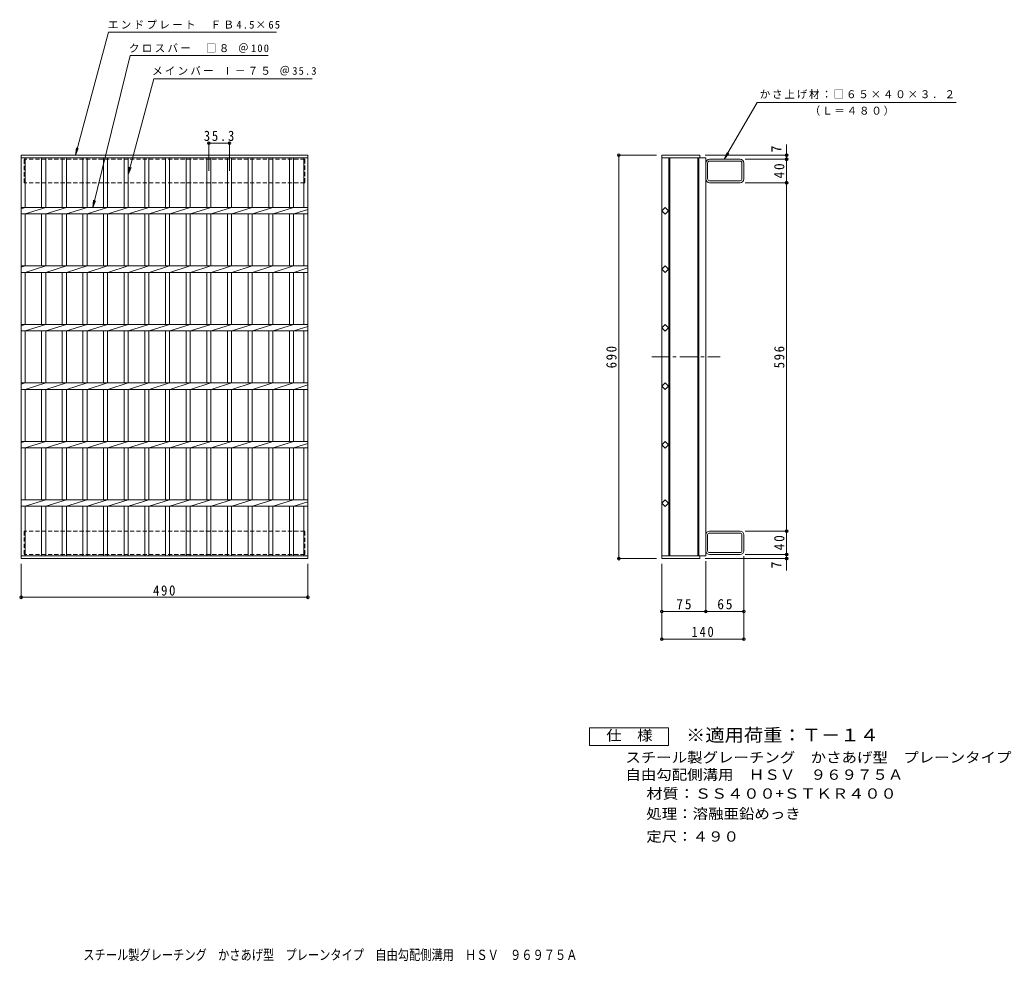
# Model space of a CAD drawing. Units: millimetres, scale not verified. Extents: x -684 to 1012, y -823 to 787.
import ezdxf
from ezdxf.enums import TextEntityAlignment as Align

# ---------------------------------------------------------------- set-up
doc = ezdxf.new("R2010")
doc.units = ezdxf.units.MM
doc.header["$LTSCALE"] = 6
doc.header["$PDMODE"] = 32
doc.header["$PDSIZE"] = 4.8
doc.linetypes.add('CHAIN1', pattern=[8, 5, -1, 1, -1])
doc.linetypes.add('DASHED1', pattern=[1.8, 1.2, -0.6])
for name, color, linetype, lineweight in [('B-1_ピット', 2, 'Continuous', 9), ('B-2_蓋', 3, 'Continuous', 9), ('B-4_寸法', 7, 'Continuous', 9), ('F-4_F-4ﾚｲﾔ', 2, 'Continuous', 9)]:
    doc.layers.add(name, color=color, linetype=linetype, lineweight=lineweight)
doc.layers.add('F-5_F-5ﾚｲﾔ', color=3, linetype='Continuous')
doc.styles.add('ＭＳ ゴシック', font='')
doc.styles.get('ＭＳ ゴシック').set_extended_font_data('MS Gothic')

msp = doc.modelspace()

# ---------------------------------------------------------------- linework, layer by layer
at = {"layer": 'B-1_ピット', "linetype": 'DASHED1'}
for p, q in [((-676.329, 508.099), (-676.329, 548.099)), ((-196.33, 548.099), (-676.329, 548.099)), ((-676.329, -87.902), (-676.329, -127.902)), ((-196.33, -127.902), (-676.329, -127.902))]:
    msp.add_line(p, q, dxfattribs=at)
at = {"layer": 'B-1_ピット'}
for p, q in [((547.924, 548.099), (495.724, 548.099)), ((547.924, 544.899), (495.724, 544.899)), ((489.324, 514.499), (489.324, 541.699)), ((492.524, 514.499), (492.524, 541.699)), ((551.124, 514.499), (551.124, 541.699)), ((554.324, 514.499), (554.324, 541.699)), ((495.724, 511.299), (547.924, 511.299)), ((547.924, 508.099), (495.724, 508.099)), ((489.324, -94.302), (489.324, -121.502)), ((492.524, -94.302), (492.524, -121.502)), ((547.924, -87.902), (495.724, -87.902)), ((495.724, -91.102), (547.924, -91.102)), ((551.124, -94.302), (551.124, -121.502)), ((554.324, -94.302), (554.324, -121.502)), ((547.924, -124.702), (495.724, -124.702)), ((547.924, -127.902), (495.724, -127.902))]:
    msp.add_line(p, q, dxfattribs=at)
at = {"layer": 'B-1_ピット', "linetype": 'DASHED1'}
for points in [[(-196.33, 548.099), (-196.33, 508.099), (-676.329, 508.099)], [(-196.33, -127.902), (-196.33, -87.902), (-676.329, -87.902)]]:
    msp.add_lwpolyline(points, dxfattribs=at)
at = {"layer": 'B-1_ピット'}
for centre, radius, start, end in [((495.724, 541.699), 6.4, 90, 180), ((495.724, 541.699), 3.2, 90, 180), ((547.924, 541.699), 6.4, 0, 90), ((547.924, 541.699), 3.2, 0, 90), ((495.724, 514.499), 6.4, 180, 270), ((495.724, 514.499), 3.2, 180, 270), ((547.924, 514.499), 6.4, 270, 0), ((547.924, 514.499), 3.2, 270, 0), ((495.724, -94.302), 6.4, 90, 180), ((495.724, -94.302), 3.2, 90, 180), ((547.924, -94.302), 6.4, 0, 90), ((547.924, -94.302), 3.2, 0, 90), ((495.724, -121.502), 6.4, 180, 270), ((495.724, -121.502), 3.2, 180, 270), ((547.924, -121.502), 3.2, 270, 0), ((547.924, -121.502), 6.4, 270, 0)]:
    msp.add_arc(centre, radius, start, end, dxfattribs=at)
at = {"layer": 'B-2_蓋'}
for p, q in [((-681.329, 555.099), (-191.329, 555.099)), ((-681.329, -134.902), (-681.329, 555.099)), ((-681.329, 550.599), (-191.329, 550.599)), ((-674.328, 465.599), (-674.328, 550.599)), ((-646.429, 550.599), (-646.429, 465.599)), ((-639.429, 550.599), (-639.429, 465.599)), ((-611.129, 550.599), (-611.129, 465.599)), ((-604.129, 550.599), (-604.129, 465.599)), ((-575.828, 550.599), (-575.828, 465.599)), ((-568.829, 550.599), (-568.829, 465.599)), ((-540.529, 550.599), (-540.529, 465.599)), ((-533.529, 550.599), (-533.529, 465.599)), ((-505.229, 550.599), (-505.229, 465.599)), ((-498.229, 550.599), (-498.229, 465.599)), ((-469.928, 550.599), (-469.928, 465.599)), ((-462.928, 550.599), (-462.928, 465.599)), ((-434.629, 550.599), (-434.629, 465.599)), ((-427.629, 550.599), (-427.629, 465.599)), ((-399.329, 550.599), (-399.329, 465.599)), ((-392.329, 550.599), (-392.329, 465.599)), ((-364.028, 550.599), (-364.028, 465.599)), ((-357.028, 550.599), (-357.028, 465.599)), ((-328.729, 550.599), (-328.729, 465.599)), ((-321.729, 550.599), (-321.729, 465.599)), ((-293.429, 550.599), (-293.429, 465.599)), ((-286.429, 550.599), (-286.429, 465.599)), ((-258.129, 550.599), (-258.129, 465.599)), ((-251.129, 550.599), (-251.129, 465.599)), ((-222.829, 550.599), (-222.829, 465.599)), ((-215.829, 550.599), (-215.829, 465.599)), ((-198.33, 550.599), (-198.33, 465.599)), ((-191.329, 555.099), (-191.329, -134.902)), ((414.324, 555.099), (479.324, 555.099)), ((414.324, -134.902), (414.324, 555.099)), ((414.324, 550.599), (489.324, 550.599)), ((426.324, 550.599), (426.324, -130.402)), ((427.824, -130.402), (427.824, 550.599)), ((475.824, 550.599), (475.824, -130.402)), ((477.324, 550.599), (477.324, -130.402)), ((479.324, 555.099), (479.324, 550.599)), ((489.324, 550.599), (489.324, -130.402)), ((-681.329, 465.599), (-191.329, 465.599)), ((-681.329, 463.518), (-674.729, 465.599)), ((-674.328, 454.6), (-639.429, 465.599)), ((-639.029, 454.6), (-604.129, 465.599)), ((-603.729, 454.6), (-568.829, 465.599)), ((-568.429, 454.6), (-533.529, 465.599)), ((-533.129, 454.6), (-498.229, 465.599)), ((-497.829, 454.6), (-462.929, 465.599)), ((-462.529, 454.6), (-427.629, 465.599)), ((-427.229, 454.6), (-392.329, 465.599)), ((-391.929, 454.6), (-357.029, 465.599)), ((-356.629, 454.6), (-321.729, 465.599)), ((-321.329, 454.6), (-286.429, 465.599)), ((-286.029, 454.6), (-251.129, 465.599)), ((-250.729, 454.6), (-215.829, 465.599)), ((-215.429, 454.6), (-191.329, 462.195)), ((-681.329, 454.6), (-191.329, 454.6)), ((-674.328, 365.599), (-674.328, 454.6)), ((-646.429, 454.6), (-646.429, 365.599)), ((-639.429, 454.6), (-639.429, 365.599)), ((-611.129, 454.6), (-611.129, 365.599)), ((-604.129, 454.6), (-604.129, 365.599)), ((-575.828, 454.6), (-575.828, 365.599)), ((-568.829, 454.6), (-568.829, 365.599)), ((-540.529, 454.6), (-540.529, 365.599)), ((-533.529, 454.6), (-533.529, 365.599)), ((-505.229, 454.6), (-505.229, 365.599)), ((-498.229, 454.6), (-498.229, 365.599)), ((-469.928, 454.6), (-469.928, 365.599)), ((-462.928, 454.6), (-462.928, 365.599)), ((-434.629, 454.6), (-434.629, 365.599)), ((-427.629, 454.6), (-427.629, 365.599)), ((-399.329, 454.6), (-399.329, 365.599)), ((-392.329, 454.6), (-392.329, 365.599)), ((-364.028, 454.6), (-364.028, 365.599)), ((-357.028, 454.6), (-357.028, 365.599)), ((-328.729, 454.6), (-328.729, 365.599)), ((-321.729, 454.6), (-321.729, 365.599)), ((-293.429, 454.6), (-293.429, 365.599)), ((-286.429, 454.6), (-286.429, 365.599)), ((-258.129, 454.6), (-258.129, 365.599)), ((-251.129, 454.6), (-251.129, 365.599)), ((-222.829, 454.6), (-222.829, 365.599)), ((-215.829, 454.6), (-215.829, 365.599)), ((-198.33, 454.6), (-198.33, 365.599)), ((-681.329, 363.518), (-674.729, 365.599)), ((-681.329, 365.599), (-191.329, 365.599)), ((-674.328, 354.6), (-639.429, 365.599)), ((-639.029, 354.6), (-604.129, 365.599)), ((-603.729, 354.6), (-568.829, 365.599)), ((-568.429, 354.6), (-533.529, 365.599)), ((-533.129, 354.6), (-498.229, 365.599)), ((-497.829, 354.6), (-462.929, 365.599)), ((-462.529, 354.6), (-427.629, 365.599)), ((-427.229, 354.6), (-392.329, 365.599)), ((-391.929, 354.6), (-357.029, 365.599)), ((-356.629, 354.6), (-321.729, 365.599)), ((-321.329, 354.6), (-286.429, 365.599)), ((-286.029, 354.6), (-251.129, 365.599)), ((-250.729, 354.6), (-215.829, 365.599)), ((-215.429, 354.6), (-191.329, 362.195)), ((-681.329, 354.6), (-191.329, 354.6)), ((-674.328, 265.599), (-674.328, 354.6)), ((-646.429, 354.6), (-646.429, 265.599)), ((-639.429, 354.6), (-639.429, 265.599)), ((-611.129, 354.6), (-611.129, 265.599)), ((-604.129, 354.6), (-604.129, 265.599)), ((-575.828, 354.6), (-575.828, 265.599)), ((-568.829, 354.6), (-568.829, 265.599)), ((-540.529, 354.6), (-540.529, 265.599)), ((-533.529, 354.6), (-533.529, 265.599)), ((-505.229, 354.6), (-505.229, 265.599)), ((-498.229, 354.6), (-498.229, 265.599)), ((-469.928, 354.6), (-469.928, 265.599)), ((-462.928, 354.6), (-462.928, 265.599)), ((-434.629, 354.6), (-434.629, 265.599)), ((-427.629, 354.6), (-427.629, 265.599)), ((-399.329, 354.6), (-399.329, 265.599)), ((-392.329, 354.6), (-392.329, 265.599)), ((-364.028, 354.6), (-364.028, 265.599)), ((-357.028, 354.6), (-357.028, 265.599)), ((-328.729, 354.6), (-328.729, 265.599)), ((-321.729, 354.6), (-321.729, 265.599)), ((-293.429, 354.6), (-293.429, 265.599)), ((-286.429, 354.6), (-286.429, 265.599)), ((-258.129, 354.6), (-258.129, 265.599)), ((-251.129, 354.6), (-251.129, 265.599)), ((-222.829, 354.6), (-222.829, 265.599)), ((-215.829, 354.6), (-215.829, 265.599)), ((-198.33, 354.6), (-198.33, 265.599)), ((-681.329, 263.519), (-674.729, 265.599)), ((-681.329, 265.599), (-191.329, 265.599)), ((-681.329, 254.598), (-191.329, 254.598)), ((-674.328, 254.599), (-639.429, 265.599)), ((-674.328, 165.598), (-674.328, 254.598)), ((-646.429, 254.598), (-646.429, 165.598)), ((-639.429, 254.598), (-639.429, 165.598)), ((-639.029, 254.599), (-604.129, 265.599)), ((-611.129, 254.598), (-611.129, 165.598)), ((-604.129, 254.598), (-604.129, 165.598)), ((-603.729, 254.599), (-568.829, 265.599)), ((-575.828, 254.598), (-575.828, 165.598)), ((-568.829, 254.598), (-568.829, 165.598)), ((-568.429, 254.599), (-533.529, 265.599)), ((-540.529, 254.598), (-540.529, 165.598)), ((-533.529, 254.598), (-533.529, 165.598)), ((-533.129, 254.599), (-498.229, 265.599)), ((-505.229, 254.598), (-505.229, 165.598)), ((-498.229, 254.598), (-498.229, 165.598)), ((-497.829, 254.599), (-462.929, 265.599)), ((-469.928, 254.598), (-469.928, 165.598)), ((-462.928, 254.598), (-462.928, 165.598)), ((-462.529, 254.599), (-427.629, 265.599)), ((-434.629, 254.598), (-434.629, 165.598)), ((-427.629, 254.598), (-427.629, 165.598)), ((-427.229, 254.599), (-392.329, 265.599)), ((-399.329, 254.598), (-399.329, 165.598)), ((-392.329, 254.598), (-392.329, 165.598)), ((-391.929, 254.599), (-357.029, 265.599)), ((-364.028, 254.598), (-364.028, 165.598)), ((-357.028, 254.598), (-357.028, 165.598)), ((-356.629, 254.599), (-321.729, 265.599)), ((-328.729, 254.598), (-328.729, 165.598)), ((-321.729, 254.598), (-321.729, 165.598)), ((-321.329, 254.599), (-286.429, 265.599)), ((-293.429, 254.598), (-293.429, 165.598)), ((-286.429, 254.598), (-286.429, 165.598)), ((-286.029, 254.599), (-251.129, 265.599)), ((-258.129, 254.598), (-258.129, 165.598)), ((-251.129, 254.598), (-251.129, 165.598)), ((-250.729, 254.599), (-215.829, 265.599)), ((-222.829, 254.598), (-222.829, 165.598)), ((-215.829, 254.598), (-215.829, 165.598)), ((-215.429, 254.599), (-191.329, 262.195)), ((-198.33, 254.598), (-198.33, 165.598)), ((-681.329, 163.518), (-674.729, 165.599)), ((-681.329, 165.598), (-191.329, 165.598)), ((-681.329, 154.599), (-191.329, 154.599)), ((-674.328, 154.599), (-639.429, 165.599)), ((-674.328, 65.598), (-674.328, 154.599)), ((-646.429, 154.599), (-646.429, 65.598)), ((-639.429, 154.599), (-639.429, 65.598)), ((-639.029, 154.599), (-604.129, 165.599)), ((-611.129, 154.599), (-611.129, 65.598)), ((-604.129, 154.599), (-604.129, 65.598)), ((-603.729, 154.599), (-568.829, 165.599)), ((-575.828, 154.599), (-575.828, 65.598)), ((-568.829, 154.599), (-568.829, 65.598)), ((-568.429, 154.599), (-533.529, 165.599)), ((-540.529, 154.599), (-540.529, 65.598)), ((-533.529, 154.599), (-533.529, 65.598)), ((-533.129, 154.599), (-498.229, 165.599)), ((-505.229, 154.599), (-505.229, 65.598)), ((-498.229, 154.599), (-498.229, 65.598)), ((-497.829, 154.599), (-462.929, 165.599)), ((-469.928, 154.599), (-469.928, 65.598)), ((-462.928, 154.599), (-462.928, 65.598)), ((-462.529, 154.599), (-427.629, 165.599)), ((-434.629, 154.599), (-434.629, 65.598)), ((-427.629, 154.599), (-427.629, 65.598)), ((-427.229, 154.599), (-392.329, 165.599)), ((-399.329, 154.599), (-399.329, 65.598)), ((-392.329, 154.599), (-392.329, 65.598)), ((-391.929, 154.599), (-357.029, 165.599)), ((-364.028, 154.599), (-364.028, 65.598)), ((-357.028, 154.599), (-357.028, 65.598)), ((-356.629, 154.599), (-321.729, 165.599)), ((-328.729, 154.599), (-328.729, 65.598)), ((-321.729, 154.599), (-321.729, 65.598)), ((-321.329, 154.599), (-286.429, 165.599)), ((-293.429, 154.599), (-293.429, 65.598)), ((-286.429, 154.599), (-286.429, 65.598)), ((-286.029, 154.599), (-251.129, 165.599)), ((-258.129, 154.599), (-258.129, 65.598)), ((-251.129, 154.599), (-251.129, 65.598)), ((-250.729, 154.599), (-215.829, 165.599)), ((-222.829, 154.599), (-222.829, 65.598)), ((-215.829, 154.599), (-215.829, 65.598)), ((-215.429, 154.599), (-191.329, 162.195)), ((-198.33, 154.599), (-198.33, 65.598)), ((-681.329, 63.518), (-674.729, 65.599)), ((-681.329, 65.598), (-191.329, 65.598)), ((-681.329, 54.599), (-191.329, 54.599)), ((-674.328, 54.599), (-639.429, 65.599)), ((-674.328, -34.401), (-674.328, 54.599)), ((-646.429, 54.599), (-646.429, -34.401)), ((-639.429, 54.599), (-639.429, -34.401)), ((-639.029, 54.599), (-604.129, 65.599)), ((-611.129, 54.599), (-611.129, -34.401)), ((-604.129, 54.599), (-604.129, -34.401)), ((-603.729, 54.599), (-568.829, 65.599)), ((-575.828, 54.599), (-575.828, -34.401)), ((-568.829, 54.599), (-568.829, -34.401)), ((-568.429, 54.599), (-533.529, 65.599)), ((-540.529, 54.599), (-540.529, -34.401)), ((-533.529, 54.599), (-533.529, -34.401)), ((-533.129, 54.599), (-498.229, 65.599)), ((-505.229, 54.599), (-505.229, -34.401)), ((-498.229, 54.599), (-498.229, -34.401)), ((-497.829, 54.599), (-462.929, 65.599)), ((-469.928, 54.599), (-469.928, -34.401)), ((-462.928, 54.599), (-462.928, -34.401)), ((-462.529, 54.599), (-427.629, 65.599)), ((-434.629, 54.599), (-434.629, -34.401)), ((-427.629, 54.599), (-427.629, -34.401)), ((-427.229, 54.599), (-392.329, 65.599)), ((-399.329, 54.599), (-399.329, -34.401)), ((-392.329, 54.599), (-392.329, -34.401)), ((-391.929, 54.599), (-357.029, 65.599)), ((-364.028, 54.599), (-364.028, -34.401)), ((-357.028, 54.599), (-357.028, -34.401)), ((-356.629, 54.599), (-321.729, 65.599)), ((-328.729, 54.599), (-328.729, -34.401)), ((-321.729, 54.599), (-321.729, -34.401)), ((-321.329, 54.599), (-286.429, 65.599)), ((-293.429, 54.599), (-293.429, -34.401)), ((-286.429, 54.599), (-286.429, -34.401)), ((-286.029, 54.599), (-251.129, 65.599)), ((-258.129, 54.599), (-258.129, -34.401)), ((-251.129, 54.599), (-251.129, -34.401)), ((-250.729, 54.599), (-215.829, 65.599)), ((-222.829, 54.599), (-222.829, -34.401)), ((-215.829, 54.599), (-215.829, -34.401)), ((-215.429, 54.599), (-191.329, 62.195)), ((-198.33, 54.599), (-198.33, -34.401)), ((-681.329, -34.401), (-191.329, -34.401)), ((-681.329, -45.401), (-191.329, -45.401)), ((-674.328, -45.401), (-639.429, -34.401)), ((-674.328, -130.402), (-674.328, -45.401)), ((-646.429, -45.401), (-646.429, -130.402)), ((-639.429, -45.401), (-639.429, -130.402)), ((-639.029, -45.401), (-604.129, -34.401)), ((-611.129, -45.401), (-611.129, -130.402)), ((-604.129, -45.401), (-604.129, -130.402)), ((-603.729, -45.401), (-568.829, -34.401)), ((-575.828, -45.401), (-575.828, -130.402)), ((-568.829, -45.401), (-568.829, -130.402)), ((-568.429, -45.401), (-533.529, -34.401)), ((-540.529, -45.401), (-540.529, -130.402)), ((-533.529, -45.401), (-533.529, -130.402)), ((-533.129, -45.401), (-498.229, -34.401)), ((-505.229, -45.401), (-505.229, -130.402)), ((-498.229, -45.401), (-498.229, -130.402)), ((-497.829, -45.401), (-462.929, -34.401)), ((-469.928, -45.401), (-469.928, -130.402)), ((-462.928, -45.401), (-462.928, -130.402)), ((-462.529, -45.401), (-427.629, -34.401)), ((-434.629, -45.401), (-434.629, -130.402)), ((-427.629, -45.401), (-427.629, -130.402)), ((-427.229, -45.401), (-392.329, -34.401)), ((-399.329, -45.401), (-399.329, -130.402)), ((-392.329, -45.401), (-392.329, -130.402)), ((-391.929, -45.401), (-357.029, -34.401)), ((-364.028, -45.401), (-364.028, -130.402)), ((-357.028, -45.401), (-357.028, -130.402)), ((-356.629, -45.401), (-321.729, -34.401)), ((-328.729, -45.401), (-328.729, -130.402)), ((-321.729, -45.401), (-321.729, -130.402)), ((-321.329, -45.401), (-286.429, -34.401)), ((-293.429, -45.401), (-293.429, -130.402)), ((-286.429, -45.401), (-286.429, -130.402)), ((-286.029, -45.401), (-251.129, -34.401)), ((-258.129, -45.401), (-258.129, -130.402)), ((-251.129, -45.401), (-251.129, -130.402)), ((-250.729, -45.401), (-215.829, -34.401)), ((-222.829, -45.401), (-222.829, -130.402)), ((-215.829, -45.401), (-215.829, -130.402)), ((-215.429, -45.401), (-191.329, -37.805)), ((-198.33, -45.401), (-198.33, -130.402)), ((-191.329, -130.402), (-681.329, -130.402)), ((-191.329, -134.902), (-681.329, -134.902)), ((414.324, -130.402), (489.324, -130.402)), ((414.324, -134.902), (479.324, -134.902)), ((479.324, -134.902), (479.324, -130.402))]:
    msp.add_line(p, q, dxfattribs=at)
at = {"layer": 'B-2_蓋', "linetype": 'CHAIN1'}
msp.add_line((396.808, 210.098), (514.107, 210.098), dxfattribs=at)
at = {"layer": 'B-2_蓋'}
for points in [[(425.638, 459.942), (419.981, 454.285), (414.324, 459.942), (419.981, 465.599)], [(425.638, 359.942), (419.981, 354.285), (414.324, 359.942), (419.981, 365.599)], [(425.638, 259.942), (419.981, 254.285), (414.324, 259.942), (419.981, 265.599)], [(425.638, 159.942), (419.981, 154.285), (414.324, 159.942), (419.981, 165.599)], [(425.638, 59.942), (419.981, 54.285), (414.324, 59.942), (419.981, 65.599)], [(425.638, -40.058), (419.981, -45.715), (414.324, -40.058), (419.981, -34.401)]]:
    msp.add_lwpolyline(points, close=True, dxfattribs=at)
at = {"layer": 'B-4_寸法'}
for p, q in [((-559.134, 465.599), (-494.8, 725.699)), ((-494.8, 725.699), (-258.808, 725.699)), ((-498.229, 522.228), (-454.427, 685.699)), ((-454.427, 685.699), (-184.032, 685.699)), ((521.017, 548.099), (577.02, 645.099)), ((917.654, 645.099), (577.02, 645.099)), ((-360.529, 528.55), (-360.529, 577.452)), ((-325.229, 528.55), (-325.229, 577.452)), ((-588.65, 555.099), (-587.019, 567.492)), ((-588.65, 555.099), (-583.867, 566.647)), ((-360.529, 575.652), (-325.229, 575.652)), ((521.017, 548.099), (525.801, 559.647)), ((627.568, 548.099), (627.568, 573.129)), ((405.324, 555.099), (338.741, 555.099)), ((340.541, -134.902), (340.541, 555.099)), ((488.324, 555.099), (629.368, 555.099)), ((521.017, 548.099), (528.627, 558.016)), ((556.924, 548.099), (629.368, 548.099)), ((627.568, 508.099), (627.568, 548.099)), ((-498.229, 522.228), (-496.597, 534.621)), ((-498.229, 522.228), (-493.445, 533.776)), ((556.924, 508.099), (629.368, 508.099)), ((627.568, -87.902), (627.568, 508.099)), ((-559.134, 465.599), (-557.503, 477.992)), ((-559.134, 465.599), (-554.351, 477.147)), ((556.924, -87.902), (629.368, -87.902)), ((627.568, -127.902), (627.568, -87.902)), ((405.324, -134.902), (338.741, -134.902)), ((488.324, -134.902), (629.368, -134.902)), ((554.324, -130.502), (554.324, -274.509)), ((556.924, -127.902), (629.368, -127.902)), ((627.568, -155.15), (627.568, -127.902)), ((-681.329, -143.902), (-681.329, -202.898)), ((-191.329, -143.902), (-191.329, -202.898)), ((414.324, -143.902), (414.324, -274.509)), ((489.324, -139.402), (489.324, -227.175)), ((-681.329, -201.098), (-191.329, -201.098)), ((414.324, -225.375), (489.324, -225.375)), ((414.324, -234.375), (414.324, -227.175)), ((489.324, -225.375), (554.324, -225.375)), ((414.324, -272.709), (554.324, -272.709))]:
    msp.add_line(p, q, dxfattribs=at)
msp.add_lwpolyline([(-588.65, 555.099), (-532.22, 765.699), (-244.824, 765.699)], dxfattribs=at)
for p in [(-360.529, 575.652), (-325.229, 575.652), (340.541, 555.099), (627.568, 555.099), (627.568, 548.099), (627.568, 508.099), (627.568, -87.902), (340.541, -134.902), (627.568, -127.902), (627.568, -134.902), (-681.329, -201.098), (-191.329, -201.098), (414.324, -225.375), (489.324, -225.375), (554.324, -225.375), (414.324, -272.709), (554.324, -272.709)]:
    msp.add_point(p, dxfattribs=at)
at = {"layer": 'F-4_F-4ﾚｲﾔ'}
msp.add_lwpolyline([(290.559, -454.306), (290.559, -424.306), (425.558, -424.306), (425.558, -454.306)], close=True, dxfattribs=at)

# ---------------------------------------------------------------- texts
at = {"layer": 'B-4_寸法', "color": 2, "style": 'ＭＳ ゴシック'}
for p in [(623.968, 559.655), (623.968, -151.722)]:
    msp.add_text('7', height=17.6, rotation=90, dxfattribs=at).set_placement(p, align=Align.BOTTOM_LEFT)
at = {"layer": 'B-4_寸法', "char_height": 13.2, "attachment_point": 7, "style": 'ＭＳ ゴシック'}
for s, insert in [('\\T1.22;エンドプレート\\~\\~ＦＢ4.5×65', (-533.053, 770.912)), ('\\T1.22;クロスバー\\~\\~□８\\~＠100', (-497.157, 730.188)), ('\\T1.21;メインバー\\~Ⅰ－７５\\~＠35.3', (-457.488, 691.434)), ('\\T1.17;かさ上げ材：□６５×４０×３．２', (581.635, 651.172)), ('\\T1.17;（Ｌ＝４８０）', (667.035, 622.706))]:
    msp.add_mtext(s, dxfattribs=dict(at, insert=insert))
at = {"layer": 'B-4_寸法', "color": 2, "char_height": 17.6, "attachment_point": 7, "style": 'ＭＳ ゴシック'}
for s, insert in [('\\T1.28;\\W0.9;35.3', (-369.129, 579.252)), ('\\T1.27;\\W0.95;75', (439.074, -221.775)), ('\\T1.27;\\W0.95;65', (509.074, -221.775)), ('\\T1.27;\\W0.9;140', (464.824, -269.109))]:
    msp.add_mtext(s, dxfattribs=dict(at, insert=insert))
for s, insert, rotation in [('\\T1.27;\\W0.95;40', (623.968, 515.349), 90), ('\\T1.27;\\W0.9;690', (336.941, 190.598), 90), ('\\T1.27;\\W0.9;596', (623.968, 190.598), 90), ('\\T1.27;\\W0.95;40', (623.968, -120.652), 90), ('\\T1.27;\\W0.9;490', (-455.842, -198.47), 0.21)]:
    msp.add_mtext(s, dxfattribs=dict(at, insert=insert, rotation=rotation))
at = {"layer": 'F-4_F-4ﾚｲﾔ', "style": 'ＭＳ ゴシック'}
for s, width, p in [('仕\u3000様', 1.1, (319.059, -451.307)), ('スチール製グレーチング\u3000かさあげ型\u3000プレーンタイプ', 1.1, (351.812, -489.058)), ('自由勾配側溝用\u3000ＨＳＶ\u3000９６９７５Ａ', 1.1, (351.812, -518.507)), ('材質：ＳＳ４００+ＳＴＫＲ４００', 1.15, (387.87, -550.845)), ('処理：溶融亜鉛めっき', 1.1, (387.64, -585.369)), ('定尺：４９０', 1.1, (387.64, -624.262)), ('スチール製グレーチング\u3000かさあげ型\u3000プレーンタイプ\u3000自由勾配側溝用\u3000ＨＳＶ\u3000９６９７５Ａ', 0.8, (-575.173, -826.691))]:
    msp.add_text(s, height=17.6, dxfattribs=dict(at, width=width)).set_placement(p, align=Align.BOTTOM_LEFT)
at = {"layer": 'F-5_F-5ﾚｲﾔ', "style": 'ＭＳ ゴシック', "width": 1.1}
msp.add_text('※適用荷重：Ｔ－１４', height=21.99, dxfattribs=at).set_placement((455.558, -454.306), align=Align.BOTTOM_LEFT)

doc.saveas('drawing.dxf')
